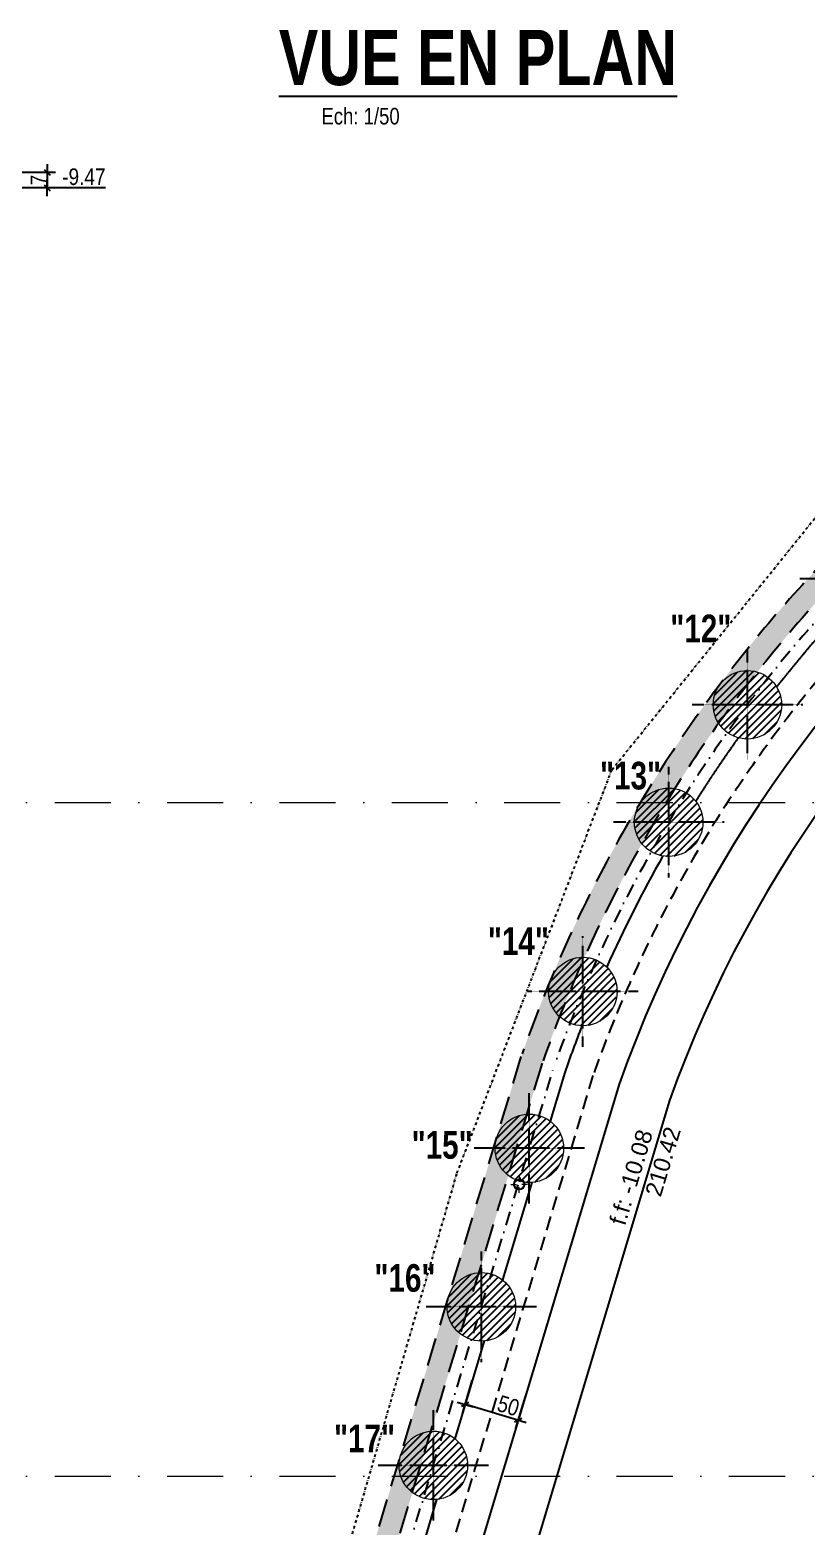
# Model space of a CAD drawing. Header units: millimetres. Extents: x 0 to 26991, y -21919 to -4.
# Drawn here: x 14545 to 15247, y -19179 to -17826 of the extents above; entities that cross this region are included whole.
import ezdxf
from ezdxf.enums import TextEntityAlignment as Align

# ---------------------------------------------------------------- set-up
doc = ezdxf.new("R2010")
doc.units = ezdxf.units.MM
doc.linetypes.add('CACHEX2', pattern=[19.05, 12.7, -6.35])
doc.linetypes.add('TIRETPTX2', pattern=[50.8, 25.4, -12.7, 0, -12.7])
for name, color, linetype in [('01_cote_gen', 4, 'Continuous'), ('01_linteaux', 2, 'Continuous'), ('01_murs_sup', 2, 'CACHEX2'), ('01_poch_murs', 253, 'Continuous'), ('01_texte', 230, 'Continuous'), ('AA_COTES', 2, 'Continuous')]:
    doc.layers.add(name, color=color, linetype=linetype)
for name, color, linetype, lineweight in [('01_murs_coup', 5, 'Continuous', 60), ('01_PIEUX', 5, 'Continuous', 60), ('01_tram_axes', 2, 'TIRETPTX2', 9), ('B Général', 7, 'Continuous', 5)]:
    doc.layers.add(name, color=color, linetype=linetype, lineweight=lineweight)
doc.styles.add('ARIAL NA', font='ARIALN.TTF')
doc.styles.add('impact', font='impact.ttf')
doc.styles.add('MATTE_TXT', font='arial.ttf')
doc.styles.add('STYLE2', font='ARIALN.TTF')
doc.dimstyles.new('JB25', dxfattribs={"dimscale": 0.1, "dimtxt": 150, "dimasz": 15, "dimexe": 0.1, "dimexo": 0.1, "dimgap": 0.09, "dimtad": 1, "dimdec": 1, "dimlfac": 0.5, "dimdsep": 46, "dimtxsty": 'STYLE2', "dimblk1": 'BOND_G', "dimblk2": 'BOND_D', "dimsah": 1, "dimcen": 1.5, "dimdle": 0.01, "dimse1": 1, "dimse2": 1, "dimclrd": 4, "dimclre": 2, "dimclrt": 6, "dimazin": 2, "dimtfac": 2.333333, "dimtdec": 1, "dimtix": 1, "dimtmove": 2, "dimatfit": 3, "dimldrblk": 'BOND_G', "dimfxl": 1, "dimtolj": 1, "dimtzin": 0, "dimarcsym": 0})
doc.dimstyles.new('JB50', dxfattribs={"dimscale": 0.1, "dimtxt": 150, "dimasz": 15, "dimexe": 0.1, "dimexo": 0.1, "dimgap": 0.09, "dimtad": 1, "dimdec": 1, "dimdsep": 46, "dimtxsty": 'STYLE2', "dimblk1": 'BOND_G', "dimblk2": 'BOND_D', "dimsah": 1, "dimcen": 1.5, "dimdle": 0.01, "dimse1": 1, "dimse2": 1, "dimclrd": 4, "dimclre": 2, "dimclrt": 6, "dimazin": 2, "dimtfac": 2.333333, "dimtdec": 1, "dimtix": 1, "dimtmove": 2, "dimatfit": 3, "dimldrblk": 'BOND_G', "dimfxl": 1, "dimtolj": 1, "dimtzin": 0, "dimarcsym": 0})

# ---------------------------------------------------------------- blocks, each defined once
blk = doc.blocks.new('BOND_G')
at = {"layer": 'AA_COTES', "color": 0}
for p, q in [((0, -5), (0, 15)), ((5, 0), (-5, 0)), ((1.77, 1.77), (-1.77, -1.77))]:
    blk.add_line(p, q, dxfattribs=at)
blk = doc.blocks.new('BOND_D')
at = {"layer": 'AA_COTES', "color": 0}
for p, q in [((5, 0), (-5, 0)), ((-1.77, -1.77), (1.77, 1.77)), ((0, 5), (0, -15))]:
    blk.add_line(p, q, dxfattribs=at)
blk = doc.blocks.new('*D1796')
at = {"layer": '01_cote_gen', "color": 4, "lineweight": -2, "ltscale": 3, "transparency": 16777216}
blk.add_line((14985.9, -19084), (14940.8, -19070.4), dxfattribs=at)
at = {"layer": 'Defpoints', "color": 0, "ltscale": 3, "transparency": 16777216}
for p in [(14939.3, -19070), (14940.1, -19067.6), (14988.1, -19082)]:
    blk.add_point(p, dxfattribs=at)
at = {"layer": '01_cote_gen', "color": 4, "lineweight": -2, "ltscale": 3, "transparency": 16777216, "xscale": 1.5, "yscale": 1.5, "zscale": 1.5}
for name, p, rotation in [('BOND_D', (14939.3, -19070), 163.2978936205879), ('BOND_G', (14987.4, -19084.4), 343.2978936205879)]:
    blk.add_blockref(name, p, dxfattribs=dict(at, rotation=rotation))
at = {"layer": '01_cote_gen', "color": 6, "ltscale": 3, "transparency": 16777216, "insert": (14978.5, -19071.2), "char_height": 15, "attachment_point": 5, "rotation": 343.2979, "style": 'STYLE2'}
blk.add_mtext('\\A1;50', dxfattribs=at)
blk = doc.blocks.new('EP')
at = {"layer": 'B Général', "color": 7, "linetype": 'Continuous', "lineweight": 5}
for p, q in [((-7.5, 0), (-2.5, 0)), ((0, 7.5), (0, 2.5)), ((7.5, 0), (2.5, 0)), ((0, -7.5), (0, -2.5))]:
    blk.add_line(p, q, dxfattribs=at)
at = {"layer": 'B Général', "color": 7, "linetype": 'Continuous', "lineweight": 5, "flags": 128}
for points in [[(-5, 0, -1), (5, 0, -1)], [(-4.3, 0, -1), (4.3, 0, -1)]]:
    blk.add_lwpolyline(points, format="xyb", close=True, dxfattribs=at)
blk = doc.blocks.new('*D3024')
at = {"layer": '01_cote_gen', "color": 4, "lineweight": -2, "transparency": 16777216}
blk.add_line((14561, -17956.1), (14561, -17967.1), dxfattribs=at)
at = {"layer": 'Defpoints', "color": 0, "transparency": 16777216}
for p in [(14538, -17954.6, 10), (14538, -17968.6), (14561, -17968.6)]:
    blk.add_point(p, dxfattribs=at)
at = {"layer": '01_cote_gen', "color": 4, "lineweight": -2, "transparency": 16777216, "xscale": 1.5, "yscale": 1.5, "zscale": 1.5}
for name, p, rotation in [('BOND_G', (14561, -17954.6), 90), ('BOND_D', (14561, -17968.6), 270)]:
    blk.add_blockref(name, p, dxfattribs=dict(at, rotation=rotation))
at = {"layer": '01_cote_gen', "color": 6, "transparency": 16777216, "insert": (14553.5, -17961.6), "char_height": 15, "attachment_point": 5, "rotation": 90, "style": 'STYLE2'}
blk.add_mtext('\\A1;7', dxfattribs=at)

msp = doc.modelspace()

# ---------------------------------------------------------------- hatches: boundary and pattern name
at = {"layer": '01_murs_sup'}
h = msp.add_hatch(dxfattribs=at)
h.set_pattern_fill('DASH', color=256, scale=2.5, angle=135)
h.set_pattern_definition([(135, (-53.299, 4582.9386), (-11.2253202, 9e-16), [7.9375, -7.9375])])
h.paths.add_polyline_path([(16702.22, -17921.97), (16121.62, -17921.97, 0.3086562), (14990.88, -18752.71), (14784.2, -19435.8, 0.8815934), (16413.22, -20219.3), (16413.22, -20305), (16517.22, -20305), (16517.22, -20174.96), (17705.22, -20174.96), (17705.22, -19646.96), (17685.22, -19646.96), (17685.22, -20149.96), (17128.22, -20149.96), (17128.22, -19646.96), (17108.22, -19646.96), (17108.22, -20149.96), (16517.22, -20149.96), (16517.22, -19646.98), (16497.22, -19646.98), (16497.22, -20149.96), (16413.22, -20149.96), (16413.22, -20181.42, -0.8977307), (14803.26, -19441.87), (15009.9, -18758.93, -0.3084793), (16121.97, -17941.97), (16702.22, -17941.97)])
h.paths.add_polyline_path([(16497.22, -20175), (16497.22, -20285), (16433.22, -20285), (16433.22, -20175)], flags=16)
at = {"layer": '01_poch_murs'}
h = msp.add_hatch(dxfattribs=at)
h.set_pattern_fill('ANSI31', color=256, scale=1.5)
h.set_pattern_definition([(45, (-3013.8137, -9733.3125), (-3.367596, 3.367596), [])])
h.paths.add_polyline_path([(15194.88, -18405.58, 0.4142136), (15163.88, -18436.58), (15194.88, -18436.58)])
h.paths.add_polyline_path([(15194.88, -18436.58), (15163.88, -18436.58, 0.4142136), (15194.88, -18467.58)])
h.paths.add_polyline_path([(15194.88, -18405.58), (15194.88, -18436.58), (15225.88, -18436.58, 0.4142136)])
h.paths.add_polyline_path([(15225.88, -18436.58), (15194.88, -18436.58), (15194.88, -18467.58, 0.4142136)])
h = msp.add_hatch(dxfattribs=at)
h.set_pattern_fill('ANSI31', color=256, scale=1.5)
h.set_pattern_definition([(45, (-3085.084, -9839.678), (-3.367596, 3.367596), [])])
h.paths.add_polyline_path([(15123.61, -18511.95, 0.4142136), (15092.61, -18542.95), (15123.61, -18542.95)])
h.paths.add_polyline_path([(15123.61, -18542.95), (15092.61, -18542.95, 0.4142136), (15123.61, -18573.95)])
h.paths.add_polyline_path([(15123.61, -18511.95), (15123.61, -18542.95), (15154.61, -18542.95, 0.4142136)])
h.paths.add_polyline_path([(15154.61, -18542.95), (15123.61, -18542.95), (15123.61, -18573.95, 0.4142136)])
h = msp.add_hatch(dxfattribs=at)
h.set_pattern_fill('ANSI31', color=256, scale=1.5)
h.set_pattern_definition([(45, (-3162.8107, -9992.915), (-3.367596, 3.367596), [])])
h.paths.add_polyline_path([(15045.88, -18665.18, 0.4142136), (15014.88, -18696.18), (15045.88, -18696.18)])
h.paths.add_polyline_path([(15045.88, -18696.18), (15014.88, -18696.18, 0.4142136), (15045.88, -18727.18)])
h.paths.add_polyline_path([(15045.88, -18665.18), (15045.88, -18696.18), (15076.88, -18696.18, 0.4142136)])
h.paths.add_polyline_path([(15076.88, -18696.18), (15045.88, -18696.18), (15045.88, -18727.18, 0.4142136)])
h = msp.add_hatch(dxfattribs=at)
h.set_pattern_fill('ANSI31', color=256, scale=1.5)
h.set_pattern_definition([(45, (-3211.27, -10134.876), (-3.367596, 3.367596), [])])
h.paths.add_polyline_path([(14997.42, -18807.14, 0.4142136), (14966.42, -18838.14), (14997.42, -18838.14)])
h.paths.add_polyline_path([(14997.42, -18838.14), (14966.42, -18838.14, 0.4142136), (14997.42, -18869.14)])
h.paths.add_polyline_path([(14997.42, -18807.14), (14997.42, -18838.14), (15028.42, -18838.14, 0.4142136)])
h.paths.add_polyline_path([(15028.42, -18838.14), (14997.42, -18838.14), (14997.42, -18869.14, 0.4142136)])
h = msp.add_hatch(dxfattribs=at)
h.set_pattern_fill('ANSI31', color=256, scale=1.5)
h.set_pattern_definition([(45, (-3254.6774, -10278.338), (-3.367596, 3.367596), [])])
h.paths.add_polyline_path([(14954.01, -18950.61, 0.4142136), (14923.01, -18981.61), (14954.01, -18981.61)])
h.paths.add_polyline_path([(14954.01, -18981.61), (14923.01, -18981.61, 0.4142136), (14954.01, -19012.61)])
h.paths.add_polyline_path([(14954.01, -18950.61), (14954.01, -18981.61), (14985.01, -18981.61, 0.4142136)])
h.paths.add_polyline_path([(14985.01, -18981.61), (14954.01, -18981.61), (14954.01, -19012.61, 0.4142136)])
h = msp.add_hatch(dxfattribs=at)
h.set_pattern_fill('ANSI31', color=256, scale=1.5)
h.set_pattern_definition([(45, (-3298.118, -10421.91), (-3.367596, 3.367596), [])])
h.paths.add_polyline_path([(14910.57, -19094.18, 0.4142136), (14879.57, -19125.18), (14910.57, -19125.18)])
h.paths.add_polyline_path([(14910.57, -19125.18), (14879.57, -19125.18, 0.4142136), (14910.57, -19156.18)])
h.paths.add_polyline_path([(14910.57, -19094.18), (14910.57, -19125.18), (14941.57, -19125.18, 0.4142136)])
h.paths.add_polyline_path([(14941.57, -19125.18), (14910.57, -19125.18), (14910.57, -19156.18, 0.4142136)])

# ---------------------------------------------------------------- linework, layer by layer
at = {"layer": '01_linteaux', "color": 5, "linetype": 'TIRETPTX2', "ltscale": 0.1}
msp.add_line((15072.22, -18495.4), (15323.29, -18184.18), dxfattribs=at)
at = {"layer": '01_linteaux', "linetype": 'TIRETPTX2', "ltscale": 0.01}
for p, q in [((15342.22, -18322.52), (15242.22, -18322.52)), ((15194.88, -18486.58), (15194.88, -18386.58)), ((15244.88, -18436.58), (15144.88, -18436.58)), ((15123.67, -18592.84), (15123.67, -18492.84)), ((15173.67, -18542.84), (15073.67, -18542.84)), ((15045.88, -18746.18), (15045.88, -18646.18)), ((15095.88, -18696.18), (14995.88, -18696.18)), ((14997.42, -18888.14), (14997.42, -18788.14)), ((15047.42, -18838.14), (14947.42, -18838.14)), ((14954.01, -19031.61), (14954.01, -18931.61)), ((15004.01, -18981.61), (14904.01, -18981.61)), ((14910.57, -19175.18), (14910.57, -19075.18)), ((14960.57, -19125.18), (14860.57, -19125.18))]:
    msp.add_line(p, q, dxfattribs=at)
at = {"layer": '01_linteaux', "linetype": 'CACHEX2'}
msp.add_line((15055.05, -18772.22), (14773.44, -19709.71), dxfattribs=at)
at = {"layer": '01_linteaux', "linetype": 'TIRETPTX2', "ltscale": 0.5}
msp.add_line((14813.87, -19444.78), (15020.56, -18761.69), dxfattribs=at)
at = {"layer": '01_linteaux'}
for p, q in [((15029.47, -18769.6), (15016.28, -18813.54)), ((15078.82, -18780), (14798.53, -19713.08)), ((14999.66, -18868.96), (14973.17, -18957.23)), ((14956.59, -19012.5), (14930.02, -19101.04)), ((14913.52, -19156.04), (14886.87, -19244.84))]:
    msp.add_line(p, q, dxfattribs=at)
at = {"layer": '01_linteaux', "linetype": 'TIRETPTX2', "ltscale": 0.5}
msp.add_arc((16165.01, -19165.94), 1213.73, 91.99092, 160.61055, dxfattribs=at)
at = {"layer": '01_linteaux', "linetype": 'CACHEX2'}
msp.add_arc((16165.01, -19165.94), 1177.73, 92.05395, 160.46959, dxfattribs=at)
at = {"layer": '01_linteaux'}
for radius, start, end in [(1152.73, 92.0761, 160.43927), (1202.73, 150.48916, 155.85521), (1202.73, 158.60411, 160.75961)]:
    msp.add_arc((16165.01, -19165.94), radius, start, end, dxfattribs=at)
at = {"layer": '01_linteaux', "color": 5, "linetype": 'TIRETPTX2', "ltscale": 0.1}
for points in [[(14931.96, -18860.72), (15002.09, -18678.06), (15072.22, -18495.4)], [(14747.93, -19495.64), (14839.95, -19178.18), (14931.96, -18860.72)]]:
    msp.add_open_spline(points, degree=2, dxfattribs=at)
at = {"layer": '01_murs_coup', "linetype": 'Continuous', "lineweight": 5}
for start, end in [(137.35511, 141.68921), (144.43811, 147.73297), (151.52111, 155.85521)]:
    msp.add_arc((16165.01, -19165.94), 1202.73, start, end, dxfattribs=at)
at = {"layer": '01_murs_sup', "ltscale": 2}
for p, q in [((14784.2, -19435.8), (14990.88, -18752.71)), ((14803.26, -19441.87), (15009.9, -18758.93))]:
    msp.add_line(p, q, dxfattribs=at)
for radius, start, end in [(1244.73, 91.99092, 160.61055), (1224.73, 92.00464, 160.58977)]:
    msp.add_arc((16165.01, -19165.94), radius, start, end, dxfattribs=at)
at = {"layer": '01_murs_sup', "ltscale": 0.05}
for start, end in [(137.35511, 141.68921), (144.43811, 147.73297)]:
    msp.add_arc((16165.01, -19165.94), 1202.73, start, end, dxfattribs=at)
at = {"layer": '01_PIEUX', "linetype": 'Continuous', "lineweight": 5}
for centre in [(15194.88, -18436.58), (15123.61, -18542.95), (15045.88, -18696.18), (14997.42, -18838.14), (14954.01, -18981.61), (14910.57, -19125.18)]:
    msp.add_circle(centre, 31, dxfattribs=at)
at = {"layer": '01_texte'}
for p, q in [((14613.79, -17968.63), (14568.53, -17968.63)), ((15124.36, -18794.94), (14846.61, -19719.56))]:
    msp.add_line(p, q, dxfattribs=at)
msp.add_arc((16165.01, -19165.94), 1104.81, 92.12065, 160.3783, dxfattribs=at)
at = {"layer": '01_tram_axes', "color": 253, "ltscale": 2}
for p, q in [((14466.2, -18524.96), (21640.16, -18524.96)), ((14466.2, -19134.96), (21640.06, -19134.78))]:
    msp.add_line(p, q, dxfattribs=at)

# ---------------------------------------------------------------- block references
at = {"layer": 'B Général', "color": 7}
msp.add_blockref('EP', (14988.26, -18870.85), dxfattribs=at)

# ---------------------------------------------------------------- texts
at = {"layer": '01_texte', "style": 'impact'}
msp.add_text('%%UVUE EN PLAN', height=50, dxfattribs=at).set_placement((14950.9, -17890.61), align=Align.BOTTOM_CENTER)
at = {"layer": '01_texte', "style": 'MATTE_TXT', "width": 0.8}
msp.add_text('Ech: 1/50', height=15, dxfattribs=at).set_placement((14844.69, -17915.73), align=Align.BOTTOM_CENTER)
at = {"layer": '01_texte', "style": 'ARIAL NA'}
msp.add_text('-9.47', height=15, dxfattribs=at).set_placement((14574.64, -17966.01))
at = {"layer": '01_texte', "style": 'impact'}
for s, p in [('"12"', (15152.67, -18387.53)), ('"13"', (15089.06, -18520.71)), ('"14"', (14987.54, -18670.53)), ('"15"', (14918.53, -18855.03)), ('"16"', (14884.87, -18975.51)), ('"17"', (14848.28, -19120.75))]:
    msp.add_text(s, height=25, rotation=0, dxfattribs=at).set_placement(p, align=Align.BOTTOM_CENTER)
at = {"layer": '01_texte', "style": 'MATTE_TXT'}
for s, p in [('f.f: -10.08', (15084, -18908.9)), ('210.42', (15116.34, -18882.99))]:
    msp.add_text(s, height=15, rotation=73.28031, dxfattribs=at).set_placement(p)

# ---------------------------------------------------------------- dimensions: what is measured, and where the dimension line sits
at = {"layer": '01_cote_gen'}
dim = msp.add_linear_dim(base=(14561.03, -17968.63), p1=(14538.01, -17954.63, 9.99), p2=(14538.01, -17968.63), angle=90, dimstyle='JB25', dxfattribs=at)
dim.commit()
dim.dimension.update_dxf_attribs({"geometry": '*D3024', "text_midpoint": (14553.53, -17961.63)})
at = {"layer": '01_cote_gen', "ltscale": 3}
dim = msp.add_linear_dim(base=(14939.34, -19069.98), p1=(14988.1, -19081.99), p2=(14940.06, -19067.57), angle=163.29789, text='50', dimstyle='JB50', dxfattribs=at)
dim.commit()
dim.dimension.update_dxf_attribs({"geometry": '*D1796', "text_midpoint": (14978.5, -19071.18), "dimtype": 161})

doc.saveas('drawing.dxf')
